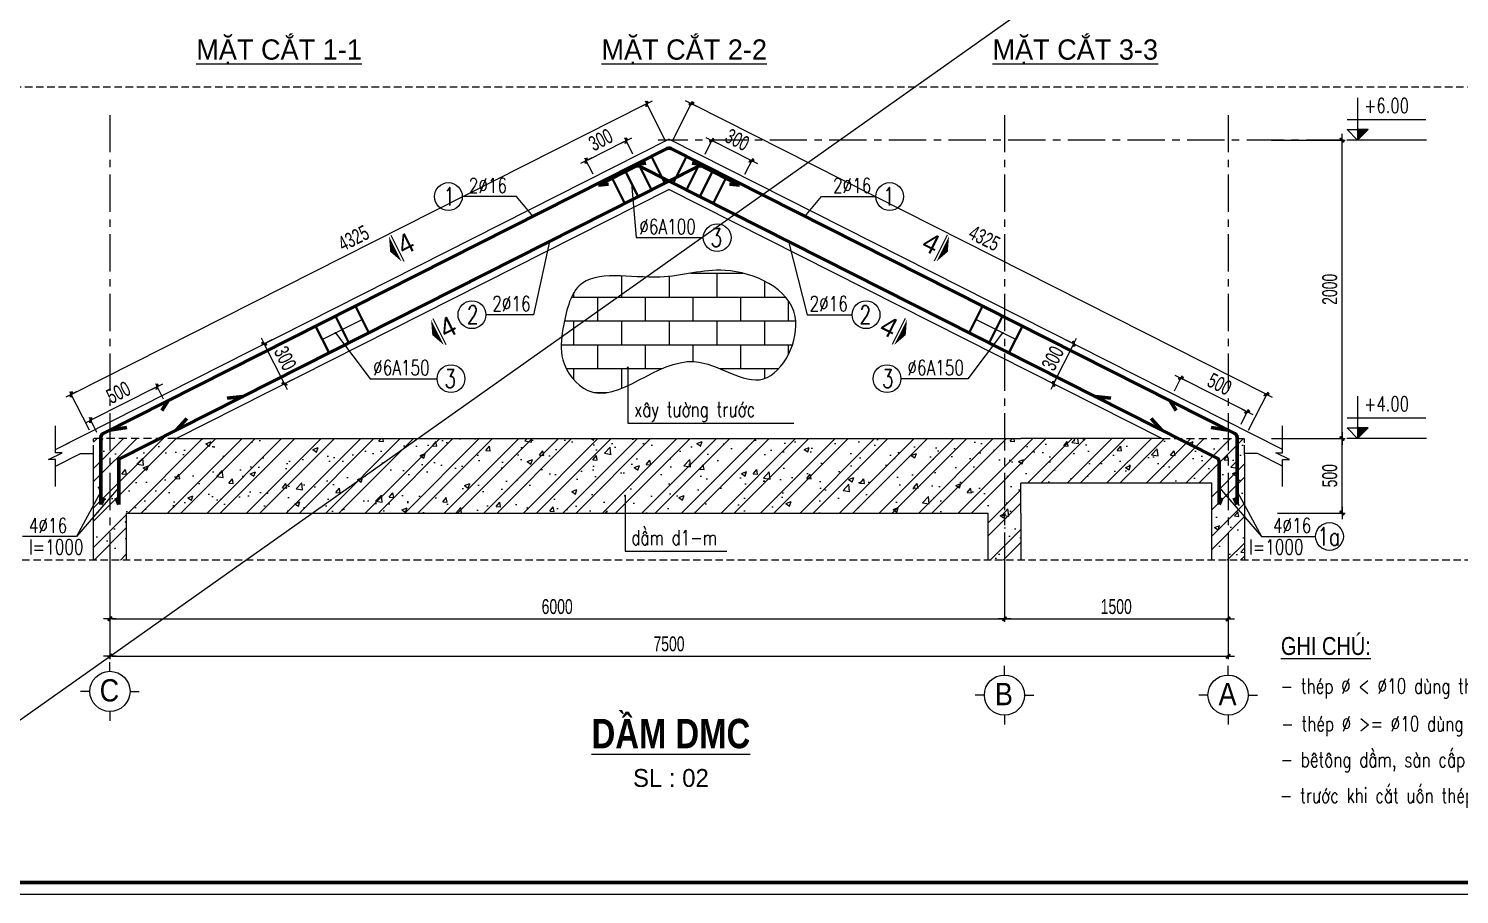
# Model space of a CAD drawing. Header units: millimetres. Extents: x -295047 to 29144, y -724756 to -246879.
# Drawn here: x -37390 to -27793, y -356485 to -350680 of the extents above; entities that cross this region are included whole.
import ezdxf
from ezdxf.enums import TextEntityAlignment as Align

# ---------------------------------------------------------------- set-up
doc = ezdxf.new("R2010")
doc.units = ezdxf.units.MM
doc.header["$MEASUREMENT"] = 0
doc.header["$PDMODE"] = 32
doc.linetypes.add('CENTER', pattern=[2, 1.25, -0.25, 0.25, -0.25])
doc.linetypes.add('HIDDEN', pattern=[0.375, 0.25, -0.125])
doc.layers.get('Defpoints').update_dxf_attribs({"color": 1})
for name, color, linetype, lineweight in [('EG Text1', 3, 'Continuous', 20), ('Khac', 156, 'Continuous', 9), ('Khungten_LCDI', 7, 'Continuous', 5), ('KICHTHUOC', 8, 'Continuous', 18), ('LC Dim', 8, 'Continuous', 18), ('LC Hatch', 252, 'Continuous', 9), ('LC ISO', 153, 'Continuous', 13), ('LC Khac', 4, 'Continuous', 9), ('LC MANH DUT', 35, 'HIDDEN', 5), ('LC Net dam2', 6, 'Continuous', 40), ('LC Net dam3', 1, 'Continuous', 60), ('LC Net manh', 219, 'Continuous', 5), ('LC Net thay', 7, 'Continuous', 25), ('LC Text1', 3, 'Continuous', 20), ('LC Text2', 7, 'Continuous', 25), ('MANH', 147, 'Continuous', 13), ('TRUC', 8, 'CENTER', 5)]:
    doc.layers.add(name, color=color, linetype=linetype, lineweight=lineweight)
doc.layers.add('KCS_Plotter', color=11, linetype='Continuous', plot=False)
doc.styles.add('EG Huy', font='vnsimli.shx', dxfattribs={"width": 0.75})
doc.styles.add('HOATBIF', font='hoatbif.shx', dxfattribs={"width": 0.7})
doc.styles.add('Khungten', font='VHAVAN_1.TTF', dxfattribs={"width": 0.9, "height": 5000})
doc.styles.add('LC 1', font='VHAVANB_1.TTF')
doc.styles.add('LC 3', font='vnsimli.shx', dxfattribs={"width": 0.75})
doc.styles.add('LC3', font='VHARIALB_1.TTF', dxfattribs={"width": 0.8})
doc.styles.add('T2', font='VHARIAL_1.TTF', dxfattribs={"width": 0.8})
doc.styles.add('Title', font='VHBLACK_1.TTF', dxfattribs={"width": 0.8})
doc.dimstyles.new('1-100(1-40)', dxfattribs={"dimscale": 40, "dimtxt": 2.5, "dimasz": 0.35, "dimexe": 0.5, "dimexo": 0, "dimgap": 0.8, "dimtad": 1, "dimdec": 0, "dimzin": 0, "dimdsep": 46, "dimtxsty": 'HOATBIF', "dimblk1": 'DOT', "dimblk2": 'DOT', "dimsah": 1, "dimcen": -1, "dimdle": 1, "dimclrd": 256, "dimclre": 256, "dimclrt": 4, "dimadec": 3, "dimazin": 2, "dimtfac": 0.333333, "dimtdec": 0, "dimtix": 1, "dimtmove": 2, "dimatfit": 3, "dimldrblk": 'DOT', "dimfxl": 1, "dimtvp": 0.833333, "dimtolj": 1, "dimtzin": 0, "dimarcsym": 0})

# ---------------------------------------------------------------- blocks, each defined once
blk = doc.blocks.new('lcdi KC')
at = {"layer": 'Defpoints', "lineweight": 0}
blk.add_lwpolyline([(-1200, -14850), (-1200, 14850), (40800, 14850), (40800, -14850)], close=True, dxfattribs=at)
at = {"layer": 'Khungten_LCDI', "color": 5, "lineweight": 60}
blk.add_lwpolyline([(0, -14650), (0, 14650), (40600, 14650), (40600, -14650)], close=True, dxfattribs=at)
at = {"color": 7, "style": 'Khungten', "width": 0.8}
for tag, p in [('REVISION', (39499, -10746)), ('NGAYHT', (39546, -11609))]:
    blk.add_attdef(tag, text='', height=200, dxfattribs=at).set_placement(p, align=Align.CENTER)
at = {"layer": 'LC Text1', "style": 'Title', "width": 1.485915}
for tag, p, p2 in [('TENBANVE1', (36913, -8886), (40339, -8886)), ('TENBANVE2', (36913, -9562), (40339, -9562))]:
    blk.add_attdef(tag, text='', height=250, dxfattribs=at).set_placement(p, p2, align=Align.FIT)
at = {"layer": 'LC Text1', "style": 'Title', "width": 0.7}
blk.add_attdef('SOBANVE', text='', height=250, dxfattribs=at).set_placement((39562, -13896), align=Align.CENTER)
blk = doc.blocks.new('TIEUDE2')
at = {"layer": 'LC Text2', "color": 7, "style": 'LC 1'}
blk.add_attdef('%%UTIªU§Ò', text='', height=3.5, dxfattribs=at).set_placement((0, 0), align=Align.BOTTOM_CENTER)
blk.add_attdef('TL', text='', height=2.2, dxfattribs=at).set_placement((0, -1.8), align=Align.TOP_CENTER)
blk = doc.blocks.new('DOT')
at = {"layer": 'LC Dim'}
blk.add_line((-3, 0), (3, 0), dxfattribs=at)
at = {"layer": 'LC Dim', "color": 4}
blk.add_line((-1, -1), (1, 1), dxfattribs=at)
blk.add_lwpolyline([(0.5, 1), (-1, -0.5), (-0.5, -1), (1, 0.5)], close=True, dxfattribs=at)
blk = doc.blocks.new('*D419')
at = {"layer": 'Defpoints', "color": 0, "ltscale": 2, "transparency": 16777216}
for p in [(-32806.9, -351430.8), (-32852.2, -351520.5), (-32584.5, -351655.8)]:
    blk.add_point(p, dxfattribs=at)
at = {"layer": 'LC Dim', "lineweight": -2, "ltscale": 2, "transparency": 16777216}
for p, q in [((-32852.2, -351520.5), (-32797.9, -351412.9)), ((-32551.6, -351559.7), (-32794.4, -351437.1)), ((-32584.5, -351655.8), (-32530.1, -351548.2))]:
    blk.add_line(p, q, dxfattribs=at)
at = {"layer": 'LC Dim', "lineweight": -2, "ltscale": 2, "transparency": 16777216, "xscale": 14, "yscale": 14, "zscale": 14}
for p, rotation in [((-32806.9, -351430.8), 153.1979459170825), ((-32539.1, -351566.1), 333.1979459170826)]:
    blk.add_blockref('DOT', p, dxfattribs=dict(at, rotation=rotation))
at = {"layer": 'LC Dim', "color": 4, "ltscale": 2, "transparency": 16777216, "insert": (-32636.1, -351425.2), "char_height": 100, "attachment_point": 5, "rotation": 333.19795, "style": 'HOATBIF'}
blk.add_mtext('\\A1;300', dxfattribs=at)
blk = doc.blocks.new('*D420')
at = {"layer": 'Defpoints', "color": 0, "ltscale": 2, "transparency": 16777216}
for p in [(-33381.4, -351430.8), (-33336.1, -351520.5), (-33603.8, -351655.8)]:
    blk.add_point(p, dxfattribs=at)
at = {"layer": 'LC Dim', "lineweight": -2, "ltscale": 2, "transparency": 16777216}
for p, q in [((-33336.1, -351520.5), (-33390.4, -351412.9)), ((-33636.7, -351559.7), (-33393.9, -351437.1)), ((-33603.8, -351655.8), (-33658.2, -351548.2))]:
    blk.add_line(p, q, dxfattribs=at)
at = {"layer": 'LC Dim', "lineweight": -2, "ltscale": 2, "transparency": 16777216, "xscale": 14, "yscale": 14, "zscale": 14}
for p, rotation in [((-33381.4, -351430.8), 26.80205408390665), ((-33649.2, -351566.1), 206.8020540839066)]:
    blk.add_blockref('DOT', p, dxfattribs=dict(at, rotation=rotation))
at = {"layer": 'LC Dim', "color": 4, "ltscale": 2, "transparency": 16777216, "insert": (-33552.2, -351425.2), "char_height": 100, "attachment_point": 5, "rotation": 26.80205, "style": 'HOATBIF'}
blk.add_mtext('\\A1;300', dxfattribs=at)
blk = doc.blocks.new('*D421')
at = {"layer": 'Defpoints', "color": 0, "ltscale": 2, "transparency": 16777216}
for p in [(-29013.1, -353427.9), (-28579.9, -353427.9), (-29013.1, -353927.9)]:
    blk.add_point(p, dxfattribs=at)
at = {"layer": 'LC Dim', "lineweight": -2, "ltscale": 2, "transparency": 16777216}
for p, q in [((-29013.1, -353427.9), (-28559.9, -353427.9)), ((-28579.9, -353913.9), (-28579.9, -353441.9)), ((-29013.1, -353927.9), (-28559.9, -353927.9))]:
    blk.add_line(p, q, dxfattribs=at)
at = {"layer": 'LC Dim', "lineweight": -2, "ltscale": 2, "transparency": 16777216, "xscale": 14, "yscale": 14, "zscale": 14}
for p, rotation in [((-28579.9, -353427.9), 90), ((-28579.9, -353927.9), 270)]:
    blk.add_blockref('DOT', p, dxfattribs=dict(at, rotation=rotation))
at = {"layer": 'LC Dim', "color": 4, "ltscale": 2, "transparency": 16777216, "insert": (-28661.9, -353677.9), "char_height": 100, "attachment_point": 5, "rotation": 90, "style": 'HOATBIF'}
blk.add_mtext('\\A1;500', dxfattribs=at)
blk = doc.blocks.new('CT')
at = {"layer": 'LC Text1', "lineweight": 15}
blk.add_hatch(color=4, dxfattribs=at).paths.add_polyline_path([(3.25, 1.6), (1.64, 1.6), (1.64, 0)])
at = {"layer": 'LC Text1', "color": 4, "lineweight": 15, "ltscale": 50}
for p, q in [((0.05, 3.14), (12, 3.14)), ((12.09, 0), (0, 0))]:
    blk.add_line(p, q, dxfattribs=at)
for points in [[(1.64, 6.43), (1.64, 0)], [(1.64, 0), (0.03, 1.6), (1.64, 1.6)], [(1.64, 0), (3.25, 1.6), (1.64, 1.6)]]:
    blk.add_lwpolyline(points, dxfattribs=at)
at = {"layer": 'LC Text1', "color": 4, "style": 'LC 3', "width": 0.75}
blk.add_attdef('CT', (1.91, 3.5), '', height=2.2, dxfattribs=at)
blk = doc.blocks.new('*D422')
at = {"layer": 'Defpoints', "color": 0, "ltscale": 2, "transparency": 16777216}
for p in [(-29053, -351427.9, 23.7), (-28579.9, -351427.9), (-29053, -353428)]:
    blk.add_point(p, dxfattribs=at)
at = {"layer": 'LC Dim', "lineweight": -2, "ltscale": 2, "transparency": 16777216}
for p, q in [((-29053, -351427.9), (-28559.9, -351427.9)), ((-28579.9, -353414), (-28579.9, -351441.9)), ((-29053, -353428), (-28559.9, -353428))]:
    blk.add_line(p, q, dxfattribs=at)
at = {"layer": 'LC Dim', "lineweight": -2, "ltscale": 2, "transparency": 16777216, "xscale": 14, "yscale": 14, "zscale": 14}
for p, rotation in [((-28579.9, -351427.9), 90), ((-28579.9, -353428), 270)]:
    blk.add_blockref('DOT', p, dxfattribs=dict(at, rotation=rotation))
at = {"layer": 'LC Dim', "color": 4, "ltscale": 2, "transparency": 16777216, "insert": (-28661.9, -352428), "char_height": 100, "attachment_point": 5, "rotation": 90, "style": 'HOATBIF'}
blk.add_mtext('\\A1;2000', dxfattribs=at)
blk = doc.blocks.new('TTRUC')
at = {"layer": 'LC ISO'}
for p, q in [((0, 6.95), (0, 10.13)), ((-6.95, 0), (-10.13, 0)), ((6.95, 0), (10.13, 0)), ((0, -6.95), (0, -10.13))]:
    blk.add_line(p, q, dxfattribs=at)
at = {"layer": 'LC Net manh'}
blk.add_circle((0, 0), 6.95, dxfattribs=at)
blk = doc.blocks.new('*D423')
at = {"layer": 'Defpoints', "color": 0, "ltscale": 2, "transparency": 16777216}
for p in [(-30844.2, -354220.9), (-29344.2, -354220.9), (-29344.2, -354637.8)]:
    blk.add_point(p, dxfattribs=at)
at = {"layer": 'LC Dim', "lineweight": -2, "ltscale": 2, "transparency": 16777216}
for p, q in [((-30844.2, -354220.9), (-30844.2, -354657.8)), ((-29344.2, -354220.9), (-29344.2, -354657.8)), ((-30830.2, -354637.8), (-29358.2, -354637.8))]:
    blk.add_line(p, q, dxfattribs=at)
at = {"layer": 'LC Dim', "lineweight": -2, "ltscale": 2, "transparency": 16777216, "xscale": 14, "yscale": 14, "zscale": 14, "rotation": 180}
blk.add_blockref('DOT', (-30844.2, -354637.8), dxfattribs=at)
at = {"layer": 'LC Dim', "lineweight": -2, "ltscale": 2, "transparency": 16777216, "xscale": 14, "yscale": 14, "zscale": 14}
blk.add_blockref('DOT', (-29344.2, -354637.8), dxfattribs=at)
at = {"layer": 'LC Dim', "color": 4, "ltscale": 2, "transparency": 16777216, "insert": (-30094.2, -354555.8), "char_height": 100, "attachment_point": 5, "style": 'HOATBIF'}
blk.add_mtext('\\A1;1500', dxfattribs=at)
blk = doc.blocks.new('*D424')
at = {"layer": 'Defpoints', "color": 0, "ltscale": 2, "transparency": 16777216}
for p in [(-36844.2, -354223.3), (-30844.2, -354223.3), (-30844.2, -354637.8)]:
    blk.add_point(p, dxfattribs=at)
at = {"layer": 'LC Dim', "lineweight": -2, "ltscale": 2, "transparency": 16777216}
for p, q in [((-36844.2, -354223.3), (-36844.2, -354657.8)), ((-30844.2, -354223.3), (-30844.2, -354657.8)), ((-36830.2, -354637.8), (-30858.2, -354637.8))]:
    blk.add_line(p, q, dxfattribs=at)
at = {"layer": 'LC Dim', "lineweight": -2, "ltscale": 2, "transparency": 16777216, "xscale": 14, "yscale": 14, "zscale": 14, "rotation": 180}
blk.add_blockref('DOT', (-36844.2, -354637.8), dxfattribs=at)
at = {"layer": 'LC Dim', "lineweight": -2, "ltscale": 2, "transparency": 16777216, "xscale": 14, "yscale": 14, "zscale": 14}
blk.add_blockref('DOT', (-30844.2, -354637.8), dxfattribs=at)
at = {"layer": 'LC Dim', "color": 4, "ltscale": 2, "transparency": 16777216, "insert": (-33844.2, -354555.8), "char_height": 100, "attachment_point": 5, "style": 'HOATBIF'}
blk.add_mtext('\\A1;6000', dxfattribs=at)
blk = doc.blocks.new('*D425')
at = {"layer": 'Defpoints', "color": 0, "ltscale": 2, "transparency": 16777216}
for p in [(-36844.2, -354223.3), (-29344.2, -354223.3), (-29344.2, -354887.8)]:
    blk.add_point(p, dxfattribs=at)
at = {"layer": 'LC Dim', "lineweight": -2, "ltscale": 2, "transparency": 16777216}
for p, q in [((-36844.2, -354223.3), (-36844.2, -354907.8)), ((-29344.2, -354223.3), (-29344.2, -354907.8)), ((-36830.2, -354887.8), (-29358.2, -354887.8))]:
    blk.add_line(p, q, dxfattribs=at)
at = {"layer": 'LC Dim', "lineweight": -2, "ltscale": 2, "transparency": 16777216, "xscale": 14, "yscale": 14, "zscale": 14, "rotation": 180}
blk.add_blockref('DOT', (-36844.2, -354887.8), dxfattribs=at)
at = {"layer": 'LC Dim', "lineweight": -2, "ltscale": 2, "transparency": 16777216, "xscale": 14, "yscale": 14, "zscale": 14}
blk.add_blockref('DOT', (-29344.2, -354887.8), dxfattribs=at)
at = {"layer": 'LC Dim', "color": 4, "ltscale": 2, "transparency": 16777216, "insert": (-33094.2, -354805.8), "char_height": 100, "attachment_point": 5, "style": 'HOATBIF'}
blk.add_mtext('\\A1;7500', dxfattribs=at)
blk = doc.blocks.new('*D426')
at = {"layer": 'Defpoints', "color": 0, "ltscale": 2, "transparency": 16777216}
for p in [(-33243.1, -351183), (-33121.7, -351423.4), (-36981.7, -353373.4)]:
    blk.add_point(p, dxfattribs=at)
at = {"layer": 'LC Dim', "lineweight": -2, "ltscale": 2, "transparency": 16777216}
for p, q in [((-37090.7, -353126.7), (-33255.6, -351189.3)), ((-33121.7, -351423.4), (-33252.2, -351165.1)), ((-36981.7, -353373.4), (-37112.2, -353115.2))]:
    blk.add_line(p, q, dxfattribs=at)
at = {"layer": 'LC Dim', "lineweight": -2, "ltscale": 2, "transparency": 16777216, "xscale": 14, "yscale": 14, "zscale": 14}
for p, rotation in [((-33243.1, -351183), 26.80205408390082), ((-37103.2, -353133), 206.8020540839009)]:
    blk.add_blockref('DOT', p, dxfattribs=dict(at, rotation=rotation))
at = {"layer": 'LC Dim', "color": 4, "ltscale": 2, "transparency": 16777216, "insert": (-35210.1, -352084.8), "char_height": 100, "attachment_point": 5, "rotation": 26.80205, "style": 'HOATBIF'}
blk.add_mtext('\\A1;4325', dxfattribs=at)
blk = doc.blocks.new('*D427')
at = {"layer": 'Defpoints', "color": 0, "ltscale": 2, "transparency": 16777216}
for p in [(-32945.2, -351183), (-33066.6, -351423.4), (-29206.6, -353373.4)]:
    blk.add_point(p, dxfattribs=at)
at = {"layer": 'LC Dim', "lineweight": -2, "ltscale": 2, "transparency": 16777216}
for p, q in [((-33066.6, -351423.4), (-32936.1, -351165.1)), ((-29097.6, -353126.7), (-32932.7, -351189.3)), ((-29206.6, -353373.4), (-29076.1, -353115.2))]:
    blk.add_line(p, q, dxfattribs=at)
at = {"layer": 'LC Dim', "lineweight": -2, "ltscale": 2, "transparency": 16777216, "xscale": 14, "yscale": 14, "zscale": 14}
for p, rotation in [((-32945.2, -351183), 153.1979459161018), ((-29085.1, -353133), 333.1979459161017)]:
    blk.add_blockref('DOT', p, dxfattribs=dict(at, rotation=rotation))
at = {"layer": 'LC Dim', "color": 4, "ltscale": 2, "transparency": 16777216, "insert": (-30978.2, -352084.8), "char_height": 100, "attachment_point": 5, "rotation": 333.19795, "style": 'HOATBIF'}
blk.add_mtext('\\A1;4325', dxfattribs=at)
blk = doc.blocks.new('*D429')
at = {"layer": 'Defpoints', "color": 0, "ltscale": 2, "transparency": 16777216}
for p in [(-36527.2, -353080.2), (-36485, -353163.6), (-36930.9, -353388.9)]:
    blk.add_point(p, dxfattribs=at)
at = {"layer": 'LC Dim', "lineweight": -2, "ltscale": 2, "transparency": 16777216}
for p, q in [((-36485, -353163.6), (-36536.2, -353062.3)), ((-36960.5, -353299.1), (-36539.7, -353086.5)), ((-36930.9, -353388.9), (-36982.1, -353287.5))]:
    blk.add_line(p, q, dxfattribs=at)
at = {"layer": 'LC Dim', "lineweight": -2, "ltscale": 2, "transparency": 16777216, "xscale": 14, "yscale": 14, "zscale": 14}
for p, rotation in [((-36527.2, -353080.2), 26.80205408390665), ((-36973, -353305.4), 206.8020540839066)]:
    blk.add_blockref('DOT', p, dxfattribs=dict(at, rotation=rotation))
at = {"layer": 'LC Dim', "color": 4, "ltscale": 2, "transparency": 16777216, "insert": (-36787.1, -353119.6), "char_height": 100, "attachment_point": 5, "rotation": 26.80205, "style": 'HOATBIF'}
blk.add_mtext('\\A1;500', dxfattribs=at)
blk = doc.blocks.new('*D430')
at = {"layer": 'Defpoints', "color": 0, "ltscale": 2, "transparency": 16777216}
for p in [(-29661.1, -353024.1), (-29703.3, -353107.6), (-29257.4, -353332.9)]:
    blk.add_point(p, dxfattribs=at)
at = {"layer": 'LC Dim', "lineweight": -2, "ltscale": 2, "transparency": 16777216}
for p, q in [((-29703.3, -353107.6), (-29652.1, -353006.3)), ((-29227.8, -353243.1), (-29648.6, -353030.4)), ((-29257.4, -353332.9), (-29206.2, -353231.5))]:
    blk.add_line(p, q, dxfattribs=at)
at = {"layer": 'LC Dim', "lineweight": -2, "ltscale": 2, "transparency": 16777216, "xscale": 14, "yscale": 14, "zscale": 14}
for p, rotation in [((-29661.1, -353024.1), 153.1979459170825), ((-29215.3, -353249.4), 333.1979459170826)]:
    blk.add_blockref('DOT', p, dxfattribs=dict(at, rotation=rotation))
at = {"layer": 'LC Dim', "color": 4, "ltscale": 2, "transparency": 16777216, "insert": (-29401.2, -353063.6), "char_height": 100, "attachment_point": 5, "rotation": 333.19795, "style": 'HOATBIF'}
blk.add_mtext('\\A1;500', dxfattribs=at)
blk = doc.blocks.new('*D410')
at = {"layer": 'Defpoints', "color": 0, "ltscale": 2, "transparency": 16777216}
for p in [(-30431.1, -352767.2, 23.7), (-30379.2, -352793.4), (-30566.4, -353035, 23.7)]:
    blk.add_point(p, dxfattribs=at)
at = {"layer": 'LC Dim', "lineweight": -2, "ltscale": 2, "transparency": 16777216}
for p, q in [((-30431.1, -352767.2), (-30361.3, -352802.5)), ((-30508.1, -353048.7), (-30385.5, -352805.9)), ((-30566.4, -353035), (-30496.6, -353070.2))]:
    blk.add_line(p, q, dxfattribs=at)
at = {"layer": 'LC Dim', "lineweight": -2, "ltscale": 2, "transparency": 16777216, "xscale": 14, "yscale": 14, "zscale": 14}
for p, rotation in [((-30379.2, -352793.4), 63.19794591609467), ((-30514.4, -353061.2), 243.1979459160946)]:
    blk.add_blockref('DOT', p, dxfattribs=dict(at, rotation=rotation))
at = {"layer": 'LC Dim', "color": 4, "ltscale": 2, "transparency": 16777216, "insert": (-30520, -352890.4), "char_height": 100, "attachment_point": 5, "rotation": 63.19795, "style": 'HOATBIF'}
blk.add_mtext('\\A1;300', dxfattribs=at)
blk = doc.blocks.new('*D411')
at = {"layer": 'Defpoints', "color": 0, "ltscale": 2, "transparency": 16777216}
for p in [(-35757.2, -352767.2, 23.7), (-35809.1, -352793.4), (-35621.9, -353035, 23.7)]:
    blk.add_point(p, dxfattribs=at)
at = {"layer": 'LC Dim', "lineweight": -2, "ltscale": 2, "transparency": 16777216}
for p, q in [((-35757.2, -352767.2), (-35827, -352802.5)), ((-35680.2, -353048.7), (-35802.8, -352805.9)), ((-35621.9, -353035), (-35691.7, -353070.2))]:
    blk.add_line(p, q, dxfattribs=at)
at = {"layer": 'LC Dim', "lineweight": -2, "ltscale": 2, "transparency": 16777216, "xscale": 14, "yscale": 14, "zscale": 14}
for p, rotation in [((-35809.1, -352793.4), 116.8020540842409), ((-35673.9, -353061.2), 296.8020540842409)]:
    blk.add_blockref('DOT', p, dxfattribs=dict(at, rotation=rotation))
at = {"layer": 'LC Dim', "color": 4, "ltscale": 2, "transparency": 16777216, "insert": (-35668.3, -352890.4), "char_height": 100, "attachment_point": 5, "rotation": 296.80205, "style": 'HOATBIF'}
blk.add_mtext('\\A1;300', dxfattribs=at)
blk = doc.blocks.new('TIEUDE1')
at = {"layer": 'LC Text2', "color": 7, "style": 'LC 1'}
blk.add_attdef('TIªU§Ò', text='', height=5, dxfattribs=at).set_placement((0, 0), align=Align.BOTTOM_CENTER)
blk.add_attdef('TL', text='', height=3, dxfattribs=at).set_placement((0, -2), align=Align.TOP_CENTER)

msp = doc.modelspace()

# ---------------------------------------------------------------- hatches: boundary and pattern name
at = {"layer": 'LC Hatch', "ltscale": 2}
h = msp.add_hatch(dxfattribs=at)
h.set_pattern_fill('AR-B816', color=256, scale=20)
h.set_pattern_definition([(0, (-24931.73, 8e-10), (0, 160), []), (90, (-24931.73, 8e-10), (-160, 160), [160, -160])])
edge = h.paths.add_edge_path()
edge.add_spline(control_points=[(-33806.5, -352693.8), (-33783.5, -352579.6), (-33720.1, -352264.6), (-33158.3, -352399.9), (-32708.1, -352230.4), (-32087.3, -352507.2), (-32437.4, -353211.5), (-33014.2, -352698.8), (-33521.2, -353308.8), (-33836.6, -352921.1), (-33815.7, -352762.9), (-33806.5, -352693.8)], knot_values=[0, 0, 0, 0, 309.555532, 853.47786, 1293.604405, 1856.013131, 2325.137958, 2802.957826, 3543.238617, 3808.608986, 4014.518096, 4014.518096, 4014.518096, 4014.518096], degree=3, periodic=0)
h = msp.add_hatch(dxfattribs=at)
h.set_pattern_fill('BTCT', color=256, scale=50)
h.set_pattern_definition([(50, (-26790.34, 7348.18), (358.6301, -31.37607), [37.5, -412.5]), (355, (-26790.34, 7348.18), (-69.37567, 376.09607), [30, -330]), (100.4514, (-26760.45, 7345.56), (289.2547, 344.71977), [31.8701, -350.57106]), (46.1842, (-26790.34, 7448.18), (533.6205, -82.7595), [56.25, -618.75]), (96.6356, (-26745.87, 7441.3), (467.33135, 487.0589), [47.80514, -525.8565]), (351.1842, (-26790.34, 7448.2), (467.331, 487.0593), [45, -495]), (21, (-26740.34, 7423.18), (298.45353, -201.30945), [37.5, -412.5]), (326, (-26740.34, 7423.18), (121.65767, 362.57502), [30, -330]), (71.4514, (-26715.47, 7406.4), (420.1113, 161.26525), [31.8701, -350.57106]), (37.5, (-26790.34, 7348.18), (6.079928, 166.446927), [0, -326, 0, -335, 0, -331.25]), (7.5, (-26790.34, 7348.18), (131.53477, 197.20586), [0, -191, 0, -318.5, 0, -126.25]), (327.5, (-26901.84, 7348.18), (266.91122, -11.277436), [0, -125, 0, -390, 0, -517.5]), (317.5, (-26951.84, 7348.18), (291.59308, 50.05249), [0, -162.5, 0, -259, 0, -367.5]), (45, (-26790.34, 7348.18), (-132.58252, 132.58252), []), (45, (-26701.95, 7348.18), (-132.58252, 132.58252), [])])
h.paths.add_polyline_path([(-29234.2, -353539.9), (-29234.2, -353427.9), (-29899.5, -353427.9), (-30734.2, -353427.9), (-36288.8, -353427.9), (-36954.2, -353427.9), (-36954.2, -353539.9), (-36954.2, -353927.9), (-36954.2, -354244.3), (-36734.2, -354244.3), (-36734.2, -353927.9), (-30954.2, -353927.9), (-30954.2, -354244.3), (-30734.2, -354244.3), (-30734.2, -353927.9), (-30734.2, -353727.9), (-29454.2, -353727.9), (-29454.2, -354244.3), (-29234.2, -354244.3), (-29234.2, -353727.9)])

# ---------------------------------------------------------------- linework, layer by layer
at = {"layer": 'KCS_Plotter', "ltscale": 2}
msp.add_line((-39104.2, -356485.3), (-22304.2, -344605.3), dxfattribs=at)
at = {"layer": 'LC Dim', "ltscale": 2}
for p, q in [((-35419.6, -352764.7, 23.7), (-35151.9, -352629.5, 23.7)), ((-30768.7, -352764.7, 23.7), (-31036.4, -352629.5, 23.7))]:
    msp.add_line(p, q, dxfattribs=at)
msp.add_spline([(-33806.5, -352693.8), (-33697.1, -352404.2), (-33156.3, -352346.3), (-32718.4, -352301.3), (-32248.4, -352610.1), (-32460.9, -353028.4), (-32924.5, -352912.6), (-33639.1, -353105.6), (-33806.5, -352899.7), (-33806.5, -352693.8)], degree=3, dxfattribs=at)
at = {"layer": 'LC Khac', "color": 1, "ltscale": 2}
for p, q in [((-34960.4, -352064.8), (-34872.8, -352238.1)), ((-31228, -352064.8), (-31315.5, -352238.1)), ((-34678, -352623.7, 26.1), (-34590.4, -352797.1, 26.1)), ((-31510.3, -352623.7, 26.1), (-31597.9, -352797.1, 26.1))]:
    msp.add_line(p, q, dxfattribs=at)
for points in [[(-34964.4, -352175.6, 0, 188.6, 0), (-34929.6, -352158, 110, 110, 0)], [(-31223.9, -352175.6, 0, 188.6, 0), (-31258.7, -352158, 110, 110, 0)]]:
    msp.add_lwpolyline(points, format="xyseb", dxfattribs=at)
at = {"layer": 'LC Khac', "color": 1, "ltscale": 2, "elevation": 26.1}
for points in [[(-34682, -352734.6, 0, 188.6, 0), (-34647.3, -352717, 110, 110, 0)], [(-31506.3, -352734.6, 0, 188.6, 0), (-31541, -352717, 110, 110, 0)]]:
    msp.add_lwpolyline(points, format="xyseb", dxfattribs=at)
at = {"layer": 'LC MANH DUT', "ltscale": 220}
for p, q in [((-36399.7, -353427.9, 23.7), (-36954.2, -353427.9, 23.7)), ((-36954.2, -353527.9, 23.7), (-36954.2, -353427.9, 23.7)), ((-29788.6, -353427.9, 23.7), (-29234.2, -353427.9, 23.7)), ((-29234.2, -353539.9, 23.7), (-29234.2, -353427.9, 23.7)), ((-29234.2, -353527.9, 23.7), (-29234.2, -353427.9, 23.7))]:
    msp.add_line(p, q, dxfattribs=at)
at = {"layer": 'LC MANH DUT', "ltscale": 200}
msp.add_lwpolyline([(-38164.2, -351070.2), (-25007.6, -351070.2), (-25007.6, -354244.3), (-38164.2, -354244.3)], close=True, dxfattribs=at)
at = {"layer": 'LC Net dam2', "ltscale": 2}
for p, q in [((-33300.6, -351806.3, 23.7), (-33390.8, -351627.8, 23.7)), ((-33211.4, -351761.2, 23.7), (-33301.5, -351582.7, 23.7)), ((-33122.1, -351716.1, 23.7), (-33212.3, -351537.6, 23.7)), ((-33066.2, -351716.1, 23.7), (-32976, -351537.6, 23.7)), ((-32976.9, -351761.2, 23.7), (-32886.8, -351582.7, 23.7)), ((-32887.7, -351806.3, 23.7), (-32797.5, -351627.8, 23.7)), ((-33389.9, -351851.4, 23.7), (-33480.1, -351672.9, 23.7)), ((-32798.4, -351851.4, 23.7), (-32708.2, -351672.9, 23.7)), ((-35106.8, -352718.7, 23.7), (-35197, -352540.2, 23.7)), ((-31081.5, -352718.7, 23.7), (-30991.3, -352540.2, 23.7)), ((-35374.6, -352854, 23.7), (-35464.7, -352675.5, 23.7)), ((-35240.7, -352786.4, 23.7), (-35330.9, -352607.8, 23.7)), ((-30947.6, -352786.4, 23.7), (-30857.4, -352607.8, 23.7)), ((-30813.7, -352854, 23.7), (-30723.6, -352675.5, 23.7))]:
    msp.add_line(p, q, dxfattribs=at)
at = {"layer": 'LC Net dam3', "ltscale": 2}
for p, q in [((-33315.9, -351589.9, 23.7), (-33248.7, -351582.4)), ((-32872.4, -351589.9, 23.7), (-32939.6, -351582.4)), ((-33566.7, -351729.3, 23.7), (-33499.5, -351721.8)), ((-32621.6, -351729.3, 23.7), (-32688.8, -351721.8)), ((-35953.4, -353146.4, 23.7), (-36058.7, -353158.5, 23.7)), ((-30234.9, -353146.4, 23.7), (-30129.6, -353158.5, 23.7)), ((-36452.4, -353174.4, 23.7), (-36497, -353240.3, 23.7)), ((-29735.9, -353174.4, 23.7), (-29691.3, -353240.3, 23.7)), ((-36844.2, -353372.3, 23.7), (-36730.4, -353354.2, 23.7)), ((-36399.7, -353371.9, 23.7), (-36327.6, -353294.3, 23.7)), ((-29788.6, -353371.9, 23.7), (-29860.7, -353294.3, 23.7)), ((-29344.2, -353372.3, 23.7), (-29457.9, -353354.2, 23.7)), ((-29404.2, -353871.9, 23.7), (-29404.2, -353581.5, 23.7)), ((-36904.2, -353871.9, 23.7), (-36885.7, -353827)), ((-36784.2, -353871.9, 23.7), (-36802.6, -353827)), ((-29404.2, -353871.9, 23.7), (-29385.7, -353827)), ((-29284.2, -353871.9, 23.7), (-29302.6, -353827))]:
    msp.add_line(p, q, dxfattribs=at)
at = {"layer": 'LC Net dam3', "ltscale": 2, "elevation": 23.7}
for points in [[(-36904.2, -353871.9), (-36904.2, -353418, -0.282962), (-36890.4, -353395.7), (-33105.4, -351483.6, -0.238253), (-33082.9, -351483.6), (-29297.9, -353395.7, -0.282962), (-29284.2, -353418), (-29284.2, -353871.9)], [(-32621.6, -351729.3), (-32873.7, -351602, 0.238253), (-32896.2, -351602), (-36784.2, -353566.1), (-36784.2, -353871.9)], [(-33566.7, -351729.3), (-33314.6, -351602, -0.238253), (-33292.1, -351602), (-29417.9, -353559.2)]]:
    msp.add_lwpolyline(points, format="xyb", dxfattribs=at)
msp.add_lwpolyline([(-29404.2, -353581.5), (-29404.2, -353871.9)], dxfattribs=at)
at = {"layer": 'LC Net dam3', "ltscale": 2}
msp.add_arc((-29429.2, -353581.5, 23.7), 25, 0, 63.19795, dxfattribs=at)
at = {"layer": 'LC Net thay', "ltscale": 7.5}
for p, q in [((-37210.1, -353501.2, 23.7), (-33094.2, -351421.9, 23.7)), ((-28978.2, -353501.2, 23.7), (-33094.2, -351421.9, 23.7)), ((-36399.7, -353427.9, 23.7), (-33094.2, -351758, 23.7)), ((-29788.6, -353427.9, 23.7), (-33094.2, -351758, 23.7))]:
    msp.add_line(p, q, dxfattribs=at)
at = {"layer": 'LC Net thay'}
for p, q in [((-37210.1, -353501.2, 23.7), (-37065, -353427.9, 23.7)), ((-36399.7, -353427.9, 23.7), (-30734.2, -353427.9, 23.7)), ((-29788.6, -353427.9, 23.7), (-30734.2, -353427.9, 23.7)), ((-37210.1, -353613.2, 23.7), (-37041.2, -353527.9, 23.7)), ((-37041.2, -353527.9, 23.7), (-36954.2, -353527.9, 23.7)), ((-36954.2, -353927.9, 23.7), (-36954.2, -353527.9, 23.7)), ((-29147.1, -353527.9, 23.7), (-29234.2, -353527.9, 23.7)), ((-29234.2, -353539.9, 23.7), (-29234.2, -353727.9, 23.7)), ((-28978.2, -353613.2, 23.7), (-29147.1, -353527.9, 23.7)), ((-30734.2, -353927.9, 23.7), (-30734.2, -353727.9, 23.7)), ((-36734.2, -353927.9, 23.7), (-30954.2, -353927.9, 23.7))]:
    msp.add_line(p, q, dxfattribs=at)
at = {"layer": 'LC Net thay', "ltscale": 7.5, "elevation": 23.7}
for points in [[(-29454.2, -354244.3), (-29454.2, -353727.9), (-30734.2, -353727.9)], [(-29234.2, -353727.9), (-29234.2, -354244.3)], [(-36954.2, -354244.3), (-36954.2, -353927.9)], [(-36734.2, -353927.9), (-36734.2, -354244.3)], [(-30954.2, -354244.3), (-30954.2, -353927.9)], [(-30734.2, -353927.9), (-30734.2, -354244.3)]]:
    msp.add_lwpolyline(points, dxfattribs=at)
at = {"layer": 'LC Text2', "ltscale": 100}
for centre in [(-34573.8, -351805.8, 23.7), (-31614.5, -351805.8, 23.7), (-32771, -352081.4), (-34416.1, -352598.5), (-31772.2, -352598.5), (-34556.4, -353027.1), (-31631.9, -353027.1), (-28664.1, -354085.5)]:
    msp.add_circle(centre, 93.1, dxfattribs=at)
at = {"layer": 'MANH', "ltscale": 2}
for points in [[(-37210.1, -353750.8), (-37210.1, -353570), (-37255.3, -353570), (-37164.9, -353524.8), (-37210.1, -353524.8), (-37210.1, -353344.1)], [(-28978.2, -353750.8), (-28978.2, -353570), (-28933, -353570), (-29023.4, -353524.8), (-28978.2, -353524.8), (-28978.2, -353344.1)]]:
    msp.add_lwpolyline(points, dxfattribs=at)
at = {"layer": 'TRUC', "ltscale": 200}
for p, q in [((-36844.2, -351259, 23.7), (-36844.2, -354244.3, 23.7)), ((-30844.2, -351259, 23.7), (-30844.2, -354244.3, 23.7)), ((-29344.2, -351259, 23.7), (-29344.2, -354244.3, 23.7)), ((-28568.9, -351427.9), (-33167.7, -351427.9))]:
    msp.add_line(p, q, dxfattribs=at)

# ---------------------------------------------------------------- block references
at = {"layer": 'EG Text1'}
ref = msp.add_blockref('CT', (-28547.7, -351427.7, 23.7), dxfattribs=dict(at, xscale=44.25072279153392, yscale=44.25072279153392, zscale=44.25072279153392))
ref.add_attrib('CT', '+6.00', (-28431, -351244.5, 23.7), dxfattribs={"layer": 'Khac', "color": 3, "height": 97.35, "style": 'EG Huy', "width": 0.75})
ref = msp.add_blockref('CT', (-28547.7, -353427.9, 23.7), dxfattribs=dict(at, xscale=44.25072279153392, yscale=44.25072279153392, zscale=44.25072279153392))
ref.add_attrib('CT', '+4.00', (-28431, -353244.7, 23.7), dxfattribs={"layer": 'Khac', "color": 3, "height": 97.35, "style": 'EG Huy', "width": 0.75})
at = {"layer": 'KICHTHUOC', "xscale": 19.39036266761832, "yscale": 19.39036266761832, "zscale": 19.39036266761832}
for p in [(-36844.2, -355124), (-30844.2, -355149), (-29344.2, -355149)]:
    msp.add_blockref('TTRUC', p, dxfattribs=at)
at = {"layer": 'LC Net thay', "xscale": 0.3999999999995694, "yscale": 0.3999999999995694, "zscale": 0.3999999999995694}
msp.add_blockref('lcdi KC', (-38624.2, -350545.3), dxfattribs=at)
at = {"layer": 'LC Text2'}
ref = msp.add_blockref('TIEUDE2', (-35709.6, -350928.7), dxfattribs=dict(at, xscale=40.00000000002709, yscale=40.00000000002709, zscale=40.00000000002709))
ref.add_attrib('%%UTIªU§Ò', '%%UMÆT C¾T 1-1', dxfattribs={"color": 7, "height": 135.846, "style": 'LC 1'}).set_placement((-35709.6, -350928.7), align=Align.BOTTOM_CENTER)
ref = msp.add_blockref('TIEUDE2', (-32992.2, -350928.7), dxfattribs=dict(at, xscale=40.00000000002709, yscale=40.00000000002709, zscale=40.00000000002709))
ref.add_attrib('%%UTIªU§Ò', '%%UMÆT C¾T 2-2', dxfattribs={"color": 7, "height": 135.846, "style": 'LC 1'}).set_placement((-32992.2, -350928.7), align=Align.BOTTOM_CENTER)
ref = msp.add_blockref('TIEUDE2', (-30369.2, -350928.7), dxfattribs=dict(at, xscale=40.00000000002709, yscale=40.00000000002709, zscale=40.00000000002709))
ref.add_attrib('%%UTIªU§Ò', '%%UMÆT C¾T 3-3', dxfattribs={"color": 7, "height": 135.846, "style": 'LC 1'}).set_placement((-30369.2, -350928.7), align=Align.BOTTOM_CENTER)
ref = msp.add_blockref('TIEUDE1', (-33081.4, -355564.5), dxfattribs=dict(at, xscale=40, yscale=40, zscale=40))
ref.add_attrib('TIªU§Ò', '%%UdÇm dmc', dxfattribs={"color": 7, "height": 196.98, "style": 'LC3', "width": 0.8}).set_placement((-33081.4, -355564.5), align=Align.BOTTOM_CENTER)
ref.add_attrib('TL', 'sl : 02', dxfattribs={"color": 7, "height": 120, "style": 'LC 1'}).set_placement((-33081.4, -355644.5), align=Align.TOP_CENTER)

# ---------------------------------------------------------------- texts
at = {"ltscale": 2, "style": 'LC 1'}
for rotation, p in [(26.80205, (-34860.8, -352122.2)), (333.19795, (-31335.5, -352119.2)), (26.80205, (-34578.4, -352681.2, 26.1)), (333.19795, (-31617.9, -352678.2, 26.1))]:
    msp.add_attdef('4', text='A', height=132, rotation=rotation, dxfattribs=at).set_placement(p, align=Align.MIDDLE_CENTER)
at = {"layer": 'LC Text1', "color": 3, "style": 'LC 3', "width": 0.75}
for s, p in [('x©y t\xadêng tr\xadíc', (-33328.7, -353282.9)), ('dÇm d1-m', (-33347.1, -354142.7)), ('- thÐp %%C < %%C10 dïng thÐp trßn tr¬n cb-240t, rS= 210 mpA', (-28991, -355138.2)), ('- thÐp %%C >= %%C10 dïng thÐp thanh v»n cb-300v, rS=260mpA', (-28986.9, -355390.7)), ('- bªt«ng dÇm, sµn cÊp bÒn b20(m¸c 250) rB=11.5mpA, rBT=0.9mpA, ®¸ 1X2', (-28991.8, -355631.4)), ('- tr\xadíc khi c¾t uèn thÐp kiÓm tra kÝch th\xadíc thùc tÕ hiÖn tr\xadêng', (-28996.7, -355872.1))]:
    msp.add_text(s, height=100, dxfattribs=at).set_placement(p)
at = {"layer": 'LC Text1', "ltscale": 0.2, "style": 'LC 1', "width": 0.9}
for s, p in [('C', (-36847.8, -355237)), ('B', (-30847.8, -355262)), ('A', (-29347.8, -355262))]:
    msp.add_text(s, height=150, dxfattribs=at).set_placement(p, align=Align.BOTTOM_CENTER)
at = {"layer": 'LC Text2', "linetype": 'ByBlock', "style": 'LC 3', "width": 0.75}
for s, p in [('2%%C16', (-34437.3, -351781.8, 23.7)), ('2%%C16', (-31993.8, -351781.8, 23.7)), ('%%C6A100', (-33293.4, -352057.4)), ('2%%C16', (-34279.7, -352574.4)), ('2%%C16', (-32151.5, -352574.4)), ('%%C6A150', (-35078.9, -353003.1)), ('%%C6A150', (-31495.2, -353003.1)), ('4%%C16', (-37387.7, -354061.4)), ('4%%C16', (-29043.4, -354061.4)), ('l=1000', (-37387.7, -354205.2)), ('l=1000', (-29204.2, -354205.2))]:
    msp.add_text(s, height=100, dxfattribs=at).set_placement(p)
at = {"layer": 'LC Text2', "ltscale": 100, "style": 'LC 3', "width": 0.75}
for s, height, p in [('1', 122.2, (-34568.6, -351805.8, 23.7)), ('1', 122.2, (-31619.7, -351805.8, 23.7)), ('3', 122.2, (-32776.3, -352081.4)), ('2', 122.2, (-34410.9, -352598.5)), ('2', 122.2, (-31777.4, -352598.5)), ('3', 122.2, (-34561.7, -353027.1)), ('3', 122.2, (-31626.6, -353027.1)), ('1a', 122.22, (-28669.4, -354085.5))]:
    msp.add_text(s, height=height, dxfattribs=at).set_placement(p, align=Align.MIDDLE_CENTER)
at = {"layer": 'LC Text2', "style": 'T2', "width": 0.8}
msp.add_text('%%Ughi chó:', height=120, dxfattribs=at).set_placement((-28990, -354879.7))

# ---------------------------------------------------------------- dimensions: what is measured, and where the dimension line sits
at = {"layer": 'LC Dim', "ltscale": 2}
for p1, p2, distance, picture, middle in [((-36981.7, -353373.4), (-33121.7, -351423.4), 269.4, '*D426', (-35210.1, -352084.8)), ((-29206.6, -353373.4), (-33066.6, -351423.4), -269.4, '*D427', (-30978.2, -352084.8)), ((-35621.9, -353035, 23.7), (-35757.2, -352767.2, 23.7), 58.2, '*D411', (-35668.3, -352890.4)), ((-30566.4, -353035, 23.7), (-30431.1, -352767.2, 23.7), -58.2, '*D410', (-30520, -352890.4))]:
    dim = msp.add_aligned_dim(p1=p1, p2=p2, distance=distance, dimstyle='1-100(1-40)', dxfattribs=at)
    dim.commit()
    dim.dimension.update_dxf_attribs({"geometry": picture, "text_midpoint": middle})
for base, p1, p2, angle, picture, middle in [((-33381.4, -351430.8, 23.7), (-33603.8, -351655.8, 23.7), (-33336.1, -351520.5, 23.7), 26.80205, '*D420', (-33552.2, -351425.2, 23.7)), ((-32806.9, -351430.8, 23.7), (-32584.5, -351655.8, 23.7), (-32852.2, -351520.5, 23.7), 153.19795, '*D419', (-32636.1, -351425.2, 23.7)), ((-28579.9, -351427.9), (-29053, -353428), (-29053, -351427.9, 23.7), 90, '*D422', (-28661.9, -352428)), ((-29661.1, -353024.1, 23.7), (-29257.4, -353332.9, 23.7), (-29703.3, -353107.6, 23.7), 153.19795, '*D430', (-29401.2, -353063.6, 23.7)), ((-36527.2, -353080.2, 23.7), (-36930.9, -353388.9, 23.7), (-36485, -353163.6, 23.7), 26.80205, '*D429', (-36787.1, -353119.6, 23.7)), ((-28579.9, -353427.9, 23.7), (-29013.1, -353927.9, 23.7), (-29013.1, -353427.9, 23.7), 90, '*D421', (-28661.9, -353677.9, 23.7))]:
    dim = msp.add_linear_dim(base=base, p1=p1, p2=p2, angle=angle, dimstyle='1-100(1-40)', dxfattribs=at)
    dim.commit()
    dim.dimension.update_dxf_attribs({"geometry": picture, "text_midpoint": middle})
for base, p1, p2, picture, middle in [((-30844.2, -354637.8), (-36844.2, -354223.3), (-30844.2, -354223.3), '*D424', (-33844.2, -354555.8)), ((-29344.2, -354887.8), (-36844.2, -354223.3), (-29344.2, -354223.3), '*D425', (-33094.2, -354805.8)), ((-29344.2, -354637.8), (-30844.2, -354220.9), (-29344.2, -354220.9), '*D423', (-30094.2, -354555.8))]:
    dim = msp.add_linear_dim(base=base, p1=p1, p2=p2, dimstyle='1-100(1-40)', dxfattribs=at)
    dim.commit()
    dim.dimension.update_dxf_attribs({"geometry": picture, "text_midpoint": middle})

# ---------------------------------------------------------------- leaders
for points in [[(-33345.7, -351717, 23.7), (-33314.2, -352081.4, 23.7), (-32864.1, -352081.4, 23.7)], [(-34005.9, -351938.5, 23.7), (-34118.1, -351805.8, 23.7), (-34480.8, -351805.8, 23.7)], [(-32182.4, -351938.5, 23.7), (-32070.2, -351805.8, 23.7), (-31707.5, -351805.8, 23.7)], [(-33895.9, -352107), (-34003, -352598.5), (-34323.1, -352598.5)], [(-32292.4, -352107), (-32168.2, -352598.5), (-31865.2, -352598.5)], [(-35331.7, -352720.3, 23.7), (-35099.6, -353027.1, 23.7), (-34649.5, -353027.1, 23.7)], [(-30856.6, -352720.3, 23.7), (-31088.7, -353027.1, 23.7), (-31538.8, -353027.1, 23.7)], [(-36784.2, -353757.7, 23.7), (-37068.4, -354085.5, 23.7)], [(-29404.2, -353757.7, 23.7), (-29119.9, -354085.5, 23.7)], [(-36904.2, -353784.2), (-37068.4, -354085.5), (-37431.1, -354085.5)], [(-29284.2, -353784.2), (-29119.9, -354085.5), (-28757.2, -354085.5)]]:
    msp.add_leader(points, dimstyle='1-100(1-40)', override={"dimlfac": 0.5}, dxfattribs=at)
for points in [[(-33370.4, -352952.7), (-33370.4, -353324.7), (-32257.6, -353324.7)], [(-33388.8, -353812.4), (-33388.8, -354184.5), (-32706.3, -354184.5)]]:
    msp.add_leader(points, dimstyle='1-100(1-40)', dxfattribs=at)

doc.saveas('drawing.dxf')
